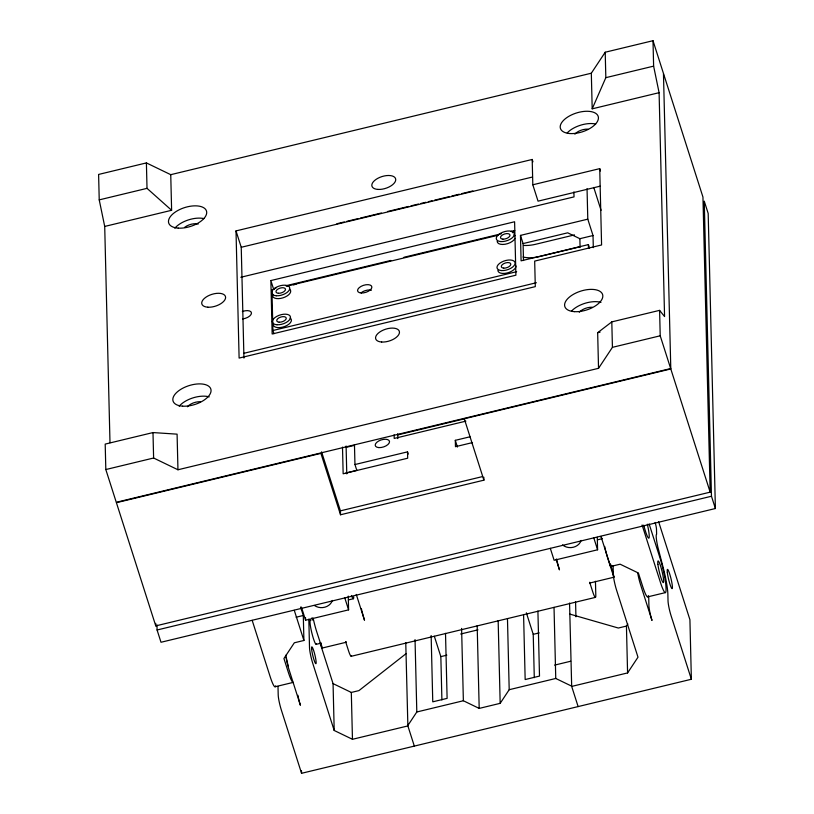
<?xml version="1.0" encoding="UTF-8"?>
<svg xmlns="http://www.w3.org/2000/svg" width="814" height="814" viewBox="0 0 814 814"><rect width="100%" height="100%" fill="white"/><g stroke="black" fill="none" stroke-linecap="round" stroke-linejoin="round"><path stroke-width="1.22" d="M313.146 618.172A19.821 2.483 76.4 0 0 316.717 631.745L322.029 648.086L345.93 642.317L345.95 641.758M595.451 581.257L595.807 595.573A12.393 1.547 76.4 0 1 592.694 591.697L589.692 582.305L590.008 582.987L613.898 577.218L613.929 576.668M653.001 40.7L653.622 66.138L659.096 92.684L592.195 108.832L605.83 77.666L605.209 52.228L653.001 40.7L663.461 73.443L670.797 368.956L710.164 492.155L155.769 625.895L116.412 502.696L320.909 453.367L340.527 514.763L483.903 480.168L483.831 477.238M592.195 108.832L591.32 73.209L605.209 52.228M659.594 310.358L660.215 335.795L670.675 368.549L116.28 502.289L105.82 469.546L153.612 458.017L177.961 469.77L598.534 368.315L612.423 347.334L611.802 321.886L659.594 310.358L664.57 316.554L659.096 92.684M415.038 639.611L416.809 711.985L407.783 725.63L414.326 746.092M416.809 711.985L463.37 700.752L479.192 708.404L500.172 703.337L509.198 689.702L507.468 618.62M569.556 603.042L571.682 686.416L627.584 672.924L626.434 626.068L627.828 623.972M627.584 672.924L637.993 657.193L616.595 590.211A11.895 1.486 76.4 0 1 613.308 574.277L613.105 565.638M406.115 653.632L358.943 690.608L351.312 692.439L333.058 683.618L320.044 642.907M598.534 368.315L597.659 332.702L611.802 321.886M322.029 648.086L322.059 647.517M345.93 642.317L345.614 641.636L348.473 650.61A12.393 1.547 76.4 0 0 351.516 655.779M590.008 582.987L590.038 582.437M613.898 577.218L607.743 558.231A16.107 2.015 76.4 0 1 604.67 546.408M591.32 73.209L170.747 174.674L146.398 162.912L98.606 174.44L99.227 199.878L104.711 226.434L109.992 442.714M99.227 199.878L147.019 188.349L171.622 210.287L104.711 226.434M605.83 77.666L653.622 66.138M600.081 186.192L538.044 201.16L532.814 184.788L599.725 168.64L601.587 244.963L534.676 261.101L535.297 286.63L239.113 358.079L236.009 230.911L532.193 159.463L532.936 161.803M336.894 223.738L344.302 221.947M346.774 221.347L357.906 218.661M360.378 218.071L381.39 213.003M387.566 211.508L408.577 206.441M411.05 205.84L418.467 204.049M420.94 203.459L425.885 202.269M428.357 201.668L432.061 200.773M434.534 200.183L449.369 196.601M451.841 196.001L459.259 194.21M461.731 193.62L472.853 190.934M243.946 358.079L241.239 247.283L532.488 177.025M240.812 277.269L574.023 196.886L573.901 191.9M270.858 280.565L514.601 221.764L515.903 275.193L272.161 333.994L270.858 280.565L273.473 288.756L275.946 288.156M285.826 285.775L390.822 260.449M403.958 257.275L501.21 233.811M511.06 231.441L514.753 230.545M274.389 289.204L271.927 289.794L272.924 330.494L273.942 333.689M286.701 286.233L498.433 235.154M511.975 231.888L514.438 231.288M589.529 248.107L588.41 244.597L521.092 260.836L520.472 235.399L587.789 219.159L587.047 188.685M523.504 260.541L523.087 243.579L567.704 232.814L579.873 238.695L593.019 235.531L587.789 219.159M574.501 234.9L535.704 244.261A24.776 12.342 -17.7 0 1 524.023 245.452M580.28 246.734L539.631 256.532A24.776 12.342 -17.7 0 1 523.015 256.99M272.924 330.494L516.666 271.693M243.915 353.286L536.395 282.733M177.961 469.77L177.086 434.157L152.991 432.57L105.199 444.098L105.82 469.546M597.659 332.702L600.091 332.112M612.423 347.334L660.215 335.795M345.818 447.435L354.446 445.36M397.558 434.961L464.072 418.915M670.797 368.956L464.285 418.772L483.903 480.168M465.893 421.143L394.21 438.441L394.118 434.808M356.817 470.39L354.955 464.54L407.519 451.862L408.231 454.1M472.507 442.582L455.464 446.693L455.311 440.333L469.983 436.792M346.011 472.965L357.102 470.288M340.527 514.763L340.425 510.856L482.57 476.566M157.082 629.995L711.467 496.245L704.252 201.15L708.18 213.431L715.394 508.526L160.999 642.266L157.082 629.995L156.96 624.928M348.443 599.918L353.357 598.738M296.123 617.216L303.296 615.486L300.6 607.061M301.394 607.102L305.586 620.227L348.596 609.859L348.26 596.113M597.283 537.291L597.588 549.786L554.12 560.276L550.315 548.341M303.296 615.486L303.907 640.476L294.342 642.785L283.933 658.516L288.288 672.161A22.304 2.788 76.4 0 0 293.243 682.386L275.081 686.772M600.956 536.395L610.571 566.493L620.126 564.194L638.39 573.015L642.745 586.65A22.304 2.788 76.4 0 0 648.219 595.96M316.198 644.332L321.001 643.172M351.231 656.298L595.441 597.374M460.683 634.014L477.981 629.843M647.7 596.876L665.384 592.612M441.9 699.969L440.842 656.623L446.815 655.178M534.289 677.675L533.231 634.33L539.204 632.895M626.434 626.068L618.335 628.032L569.922 614.112M554.599 665.119L570.665 661.243M509.198 689.702L555.759 678.469L571.591 686.11L578.123 706.583M308.821 619.169L309.513 647.568A11.895 1.486 76.4 0 0 312.8 663.491L334.198 730.473L352.462 739.295L407.875 725.925L405.759 642.582M277.95 686.395A27.259 3.409 76.4 0 1 278.042 688.206L278.205 694.922A11.152 1.394 76.4 0 0 281.288 709.859L301.556 773.3L691.371 679.263L689.916 619.688L658.638 521.754M597.527 539.824L602.35 538.664M663.593 73.85L702.95 197.059L710.164 492.155M711.467 496.245L715.394 508.526M599.725 168.64L600.467 170.981M593.762 187.434L601.068 210.307M649.114 523.911L659.818 557.397A22.304 2.788 76.4 0 1 665.71 583.679A37.82 4.731 76.4 0 1 666.035 589.356A22.304 2.788 76.4 0 1 660.429 582.386L642.083 524.969M691.371 679.263L671.102 615.811A11.152 1.394 76.4 0 1 668.029 600.874L667.867 594.22A27.259 3.409 76.4 0 0 663.044 567.073L657.814 546.957A14.825 1.852 76.4 0 1 656.613 534.238L656.491 529.131A4.955 0.621 76.4 0 0 655.117 522.496M520.472 235.399L523.087 243.579M593.772 537.851L597.588 549.786M556.115 559.381L559.472 569.871A16.107 2.015 76.4 0 1 556.623 559.045M526.353 612.8L533.231 634.33M455.311 440.333L457.448 447.028M434.34 636.283L440.842 656.623M321.581 451.862L340.425 510.856M356.267 594.424L364.509 620.217A19.821 2.483 76.4 0 1 362.098 611.67M236.009 230.911L241.239 247.283M344.78 597.914L348.596 609.859M312.016 617.755L312.779 620.146M294.292 610.378L303.907 640.476M252.187 620.39L270.126 676.546A22.304 2.788 76.4 0 0 275.6 685.846M320.848 642.877L321.947 646.886M613.817 576.037L611.609 567.999A14.866 1.862 76.4 0 1 610.592 564.56M610.51 564L610.571 566.493M593.019 235.531L593.314 247.639M588.41 244.597L588.502 248.402M579.873 238.695L580.077 247.181M575.569 601.841L575.936 616.809M554.029 607.356L555.759 678.469M532.193 159.463L532.814 184.788M537.912 611.029L539.499 676.088L525.162 679.548L523.575 614.489M498.158 620.604L500.172 703.337M477.177 625.661L479.192 708.404M461.599 628.398L463.37 700.752M445.512 633.312L447.11 698.371L432.763 701.831L431.145 635.52M407.519 451.862L407.672 458.221L343.152 473.789L342.501 447.11M397.72 433.76L397.832 438.604M354.466 444.607L354.955 464.54M346.092 446.011L346.774 473.87M351.312 692.439L352.462 739.295M333.058 683.618L334.198 730.473M305.525 617.734L305.586 620.227M301.485 770.766L301.556 773.3M170.747 174.674L171.622 210.287M146.398 162.912L147.019 188.349M152.991 432.57L153.612 458.017M155.708 623.361L155.769 625.895M332.336 600.437A11.152 9.565 -1.4 0 1 314.428 605.484M353.714 596.927A12.393 1.547 76.4 0 1 351.445 595.482M581.125 540.415A11.152 9.565 -1.4 0 1 562.494 544.902M601.861 538.359A12.393 1.547 76.4 0 1 601.21 537.25M647.334 524.206A14.866 1.862 76.4 0 1 648.799 538.186A14.866 1.862 76.4 0 1 643.742 525.142M288.451 666.422A11.152 1.394 76.4 0 1 287.942 664.662M287.698 663.746A11.152 1.394 76.4 0 1 286.243 657.254M512.749 232.753A24.776 12.342 -17.7 0 1 513.909 230.983M293.661 284.91A9.91 4.935 -17.7 0 1 296.133 284.137M174.837 228.185A19.821 9.87 -17.7 0 1 203.938 218.59M184.666 227.31A9.91 4.935 -17.7 0 1 198.189 224.054M567.205 132.896A19.821 9.87 -17.7 0 1 595.665 124.013M574.898 134.157A9.91 4.935 -17.7 0 1 587.912 129.151M179.182 406.227A19.821 9.87 -17.7 0 1 209.208 396.866M187.454 406.756A9.91 4.935 -17.7 0 1 200.468 401.74M571.601 310.999A19.821 9.87 -17.7 0 1 600.976 302.36M579.293 312.271A9.91 4.935 -17.7 0 1 592.307 307.254M298.473 697.985A11.152 1.394 76.4 0 0 300.397 705.239L288.909 669.261A11.895 1.486 76.4 0 1 285.765 655.25M298.28 697.059A11.152 1.394 76.4 0 1 297.934 695.258M648.575 596.001A27.259 3.409 76.4 0 1 648.748 598.829L648.911 605.494A11.152 1.394 76.4 0 0 651.994 620.421L640.496 584.442A11.895 1.486 76.4 0 1 637.698 572.883M316.483 643.823A12.393 1.547 76.4 0 1 311.782 632.682A12.393 1.547 76.4 0 1 310.867 620.563M361.263 292.674A7.438 3.704 -17.7 0 1 371.408 290.222M289.438 289.021A9.412 4.691 -17.7 0 1 282.936 297.843A9.412 4.691 -17.7 0 1 272.832 294.2M516.045 265.964A9.412 4.691 -17.7 0 1 507.081 272.985A9.412 4.691 -17.7 0 1 497.883 270.34M290.14 318.03A9.412 4.691 -17.7 0 1 284.798 326.445A9.412 4.691 -17.7 0 1 273.26 324.532M515.058 238.288A9.412 4.691 -17.7 0 1 505.189 244.231A9.412 4.691 -17.7 0 1 497.171 241.341M514.061 234.839A9.412 4.691 -17.7 0 1 514.997 235.785M242.358 311.548A7.438 3.704 -17.7 0 1 251.475 313.054A7.438 3.704 -17.7 0 1 242.541 318.915M361.854 610.663A19.821 2.483 76.4 0 1 361.385 608.648M378.866 447.598A7.438 3.704 -17.7 0 0 389.53 441.697A7.438 3.704 -17.7 0 0 378.703 440.985A7.438 3.704 -17.7 0 0 378.866 447.598M657.905 564.326A11.152 1.394 76.4 0 0 662.891 582.305A11.152 1.394 76.4 0 0 661.334 568.599A11.152 1.394 76.4 0 0 657.905 564.326M574.369 311.65A19.821 9.87 -17.7 0 0 602.828 295.92A19.821 9.87 -17.7 0 0 573.941 294.027A19.821 9.87 -17.7 0 0 574.369 311.65M182.601 406.166A19.821 9.87 -17.7 0 0 211.06 390.435A19.821 9.87 -17.7 0 0 182.173 388.543A19.821 9.87 -17.7 0 0 182.601 406.166M569.973 133.547A19.821 9.87 -17.7 0 0 598.432 117.816A19.821 9.87 -17.7 0 0 569.546 115.924A19.821 9.87 -17.7 0 0 569.973 133.547M178.246 228.124A19.821 9.87 -17.7 0 0 206.705 212.393A19.821 9.87 -17.7 0 0 177.818 210.5A19.821 9.87 -17.7 0 0 178.246 228.124M207.824 307.204A12.393 6.166 -17.7 0 0 225.61 297.375A12.393 6.166 -17.7 0 0 207.55 296.194A12.393 6.166 -17.7 0 0 207.824 307.204M377.95 189.418A12.393 6.166 -17.7 0 0 395.736 179.589A12.393 6.166 -17.7 0 0 377.676 178.398A12.393 6.166 -17.7 0 0 377.95 189.418M381.674 342.022A12.393 6.166 -17.7 0 0 399.471 332.183A12.393 6.166 -17.7 0 0 381.41 331.003A12.393 6.166 -17.7 0 0 381.674 342.022M667.307 572.405A9.91 1.241 76.4 0 0 671.743 588.38A9.91 1.241 76.4 0 0 670.36 576.2A9.91 1.241 76.4 0 0 667.307 572.405M311.67 649.501A8.669 1.089 76.4 0 0 315.557 663.481A8.669 1.089 76.4 0 0 314.346 652.818A8.669 1.089 76.4 0 0 311.67 649.501M361.202 292.989A7.438 3.704 -17.7 0 0 371.876 287.098A7.438 3.704 -17.7 0 0 361.04 286.386A7.438 3.704 -17.7 0 0 361.202 292.989M502.899 239.153A4.955 2.473 -17.7 0 0 510.012 235.215A4.955 2.473 -17.7 0 0 502.798 234.747A4.955 2.473 -17.7 0 0 502.899 239.153M503.713 268.132A4.955 2.473 -17.7 0 0 510.826 264.194A4.955 2.473 -17.7 0 0 503.601 263.726A4.955 2.473 -17.7 0 0 503.713 268.132M278.398 293.274A4.955 2.473 -17.7 0 0 285.511 289.336A4.955 2.473 -17.7 0 0 278.286 288.868A4.955 2.473 -17.7 0 0 278.398 293.274M279.151 322.191A4.955 2.473 -17.7 0 0 286.263 318.264A4.955 2.473 -17.7 0 0 279.039 317.786A4.955 2.473 -17.7 0 0 279.151 322.191M276.272 295.757A9.412 4.691 -17.7 0 0 289.794 288.278A9.412 4.691 -17.7 0 0 276.068 287.383A9.412 4.691 -17.7 0 0 276.272 295.757M501.607 270.563A9.412 4.691 -17.7 0 0 515.13 263.095A9.412 4.691 -17.7 0 0 501.404 262.2A9.412 4.691 -17.7 0 0 501.607 270.563M276.984 324.755A9.412 4.691 -17.7 0 0 290.506 317.287A9.412 4.691 -17.7 0 0 276.78 316.381A9.412 4.691 -17.7 0 0 276.984 324.755M500.895 241.565A9.412 4.691 -17.7 0 0 514.417 234.096A9.412 4.691 -17.7 0 0 500.691 233.191A9.412 4.691 -17.7 0 0 500.895 241.565"/></g></svg>
